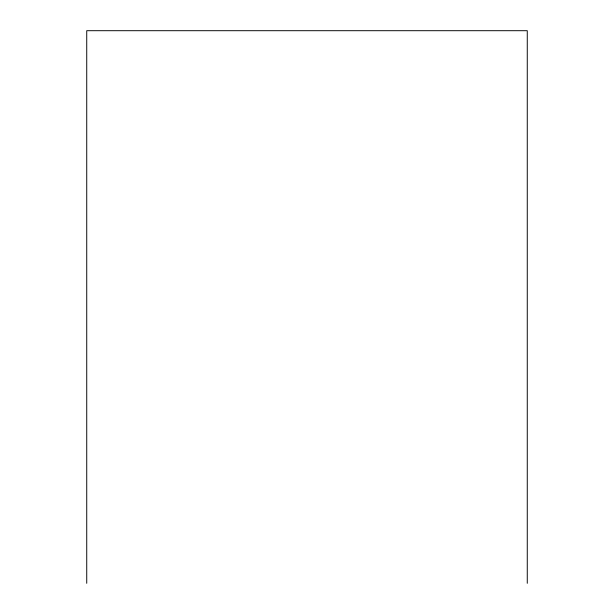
<?xml version="1.0" encoding="UTF-8"?>
<svg xmlns="http://www.w3.org/2000/svg" width="614" height="614" viewBox="0 0 614 614"><rect width="100%" height="100%" fill="white"/><g stroke="black" fill="none" stroke-linecap="round" stroke-linejoin="round"><path stroke-width="0.92" d="M527.265 583.3L527.265 30.7L86.735 30.7L86.735 583.3"/></g></svg>
